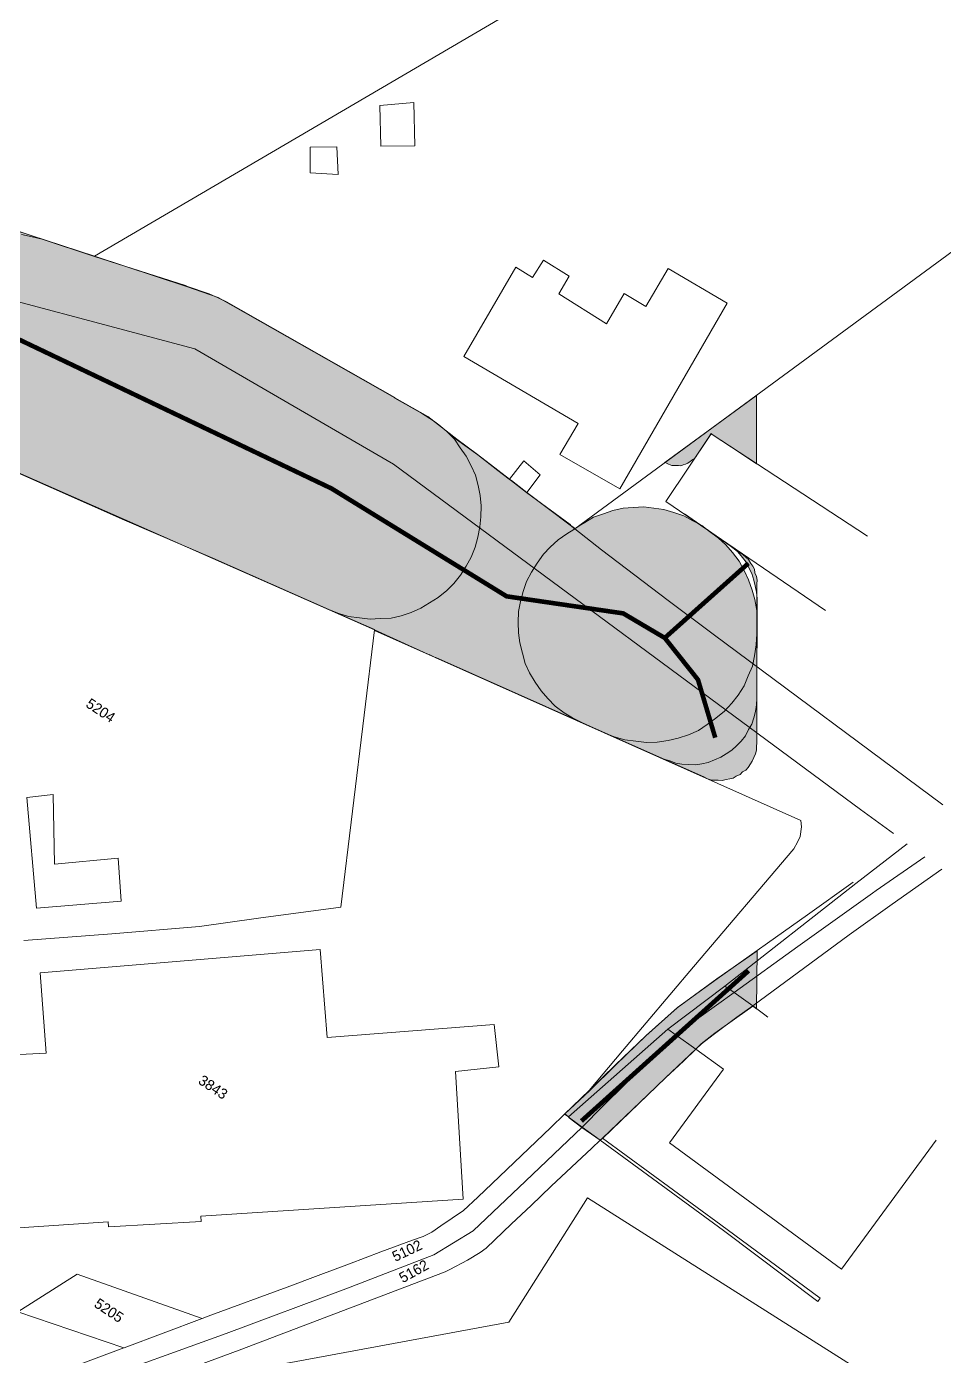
# Model space of a CAD drawing. Header units: metres. Extents: x -334141 to -333355, y -28168 to -27441.
# Drawn here: x -333566.8 to -333456.6, y -27786.1 to -27626.3 of the extents above; entities that cross this region are included whole.
import ezdxf

# ---------------------------------------------------------------- set-up
doc = ezdxf.new("R2010")
doc.units = ezdxf.units.M
for name, color, linetype, lineweight, true_color in [('EB-12-STREET-16-26M', 7, 'CONTINUOUS', 18, 0x4a5a46), ('EB-12-STREET-9-16M', 7, 'CONTINUOUS', 18, 0x84917d), ('EB-12-STREET-OVER-26M', 7, 'CONTINUOUS', 18, 0x2b3529), ('EB-12-STREET-UNDER-9M', 7, 'CONTINUOUS', 18, 0xb7c0b2), ('EB-12-STREET-VOID', 7, 'CONTINUOUS', 18, 0xe5e8e1), ('EB-BASE-ENCROACHED', 7, 'CONTINUOUS', 18, 0x725d47), ('EB-BASE-PARCEL-NUMBERS', 7, 'CONTINUOUS', 9, 0x8a8d90), ('EB-BASE-PARCELS', 7, 'CONTINUOUS', 18, 0x8a8d90), ('EB-BASE-SECTIONS', 7, 'CONTINUOUS', 9, 0xded8cf), ('EB-BASE-STRUCTURES', 7, 'CONTINUOUS', 18, 0x4e504d)]:
    doc.layers.add(name, color=color, linetype=linetype, lineweight=lineweight, true_color=true_color)
doc.styles.add('OD-INTER', font='Inter.ttf')

msp = doc.modelspace()

# ---------------------------------------------------------------- hatches: boundary and pattern name
at = {"layer": 'EB-12-STREET-VOID', "transparency": 33554630}
for points in [[(-333583.28, -27659.82), (-333582.02, -27655.65), (-333582.02, -27655.65), (-333581.81, -27654.99), (-333581.6, -27654.22), (-333581.3, -27653.56), (-333580.81, -27652.8), (-333580.42, -27652.15), (-333579.84, -27651.62), (-333579.27, -27651.08), (-333578.6, -27650.55), (-333577.94, -27650.13), (-333577.19, -27649.82), (-333576.44, -27649.52), (-333575.6, -27649.32), (-333574.85, -27649.24), (-333574.02, -27649.27), (-333573.19, -27649.3), (-333572.45, -27649.43), (-333571.63, -27649.57), (-333570.25, -27650.07), (-333558.63, -27653.92), (-333564.95, -27651.81), (-333566.14, -27651.54), (-333567.43, -27651.28), (-333568.72, -27651.23), (-333569.92, -27651.19), (-333571.23, -27651.37), (-333572.44, -27651.66), (-333573.66, -27652.06), (-333574.79, -27652.57), (-333575.92, -27653.2), (-333576.96, -27653.83), (-333577.92, -27654.68), (-333578.78, -27655.65), (-333579.56, -27656.62), (-333580.24, -27657.71), (-333580.84, -27658.8), (-333581.25, -27660), (-333581.66, -27661.21), (-333581.89, -27662.42), (-333582.03, -27663.64), (-333581.98, -27664.97), (-333581.84, -27666.2), (-333581.61, -27667.43), (-333581.19, -27668.66), (-333580.67, -27669.79), (-333580.16, -27670.92), (-333579.45, -27671.94), (-333579, -27672.4), (-333578.83, -27672.63), (-333579.01, -27672.63), (-333580.02, -27672.26), (-333580.75, -27671.9), (-333581.38, -27671.43), (-333582.01, -27670.97), (-333582.64, -27670.39), (-333583.17, -27669.82), (-333583.61, -27669.13), (-333584.05, -27668.45), (-333584.4, -27667.77), (-333584.65, -27666.99), (-333584.8, -27666.21), (-333584.96, -27665.42), (-333584.93, -27664.54), (-333584.9, -27663.76), (-333584.78, -27662.99), (-333584.48, -27662.22), (-333584.17, -27661.45), (-333583.87, -27660.8), (-333583.38, -27660.04), (-333583.29, -27659.93), (-333583.28, -27659.82)], [(-333579, -27672.4), (-333579.45, -27671.94), (-333580.16, -27670.92), (-333580.67, -27669.79), (-333581.19, -27668.66), (-333581.61, -27667.43), (-333581.84, -27666.2), (-333581.98, -27664.97), (-333582.03, -27663.64), (-333581.89, -27662.42), (-333581.66, -27661.21), (-333581.25, -27660), (-333580.84, -27658.8), (-333580.24, -27657.71), (-333579.56, -27656.62), (-333578.78, -27655.65), (-333577.92, -27654.68), (-333576.96, -27653.83), (-333575.92, -27653.2), (-333574.79, -27652.57), (-333573.66, -27652.06), (-333572.44, -27651.66), (-333571.23, -27651.37), (-333569.92, -27651.19), (-333568.72, -27651.23), (-333567.43, -27651.28), (-333566.14, -27651.54), (-333564.95, -27651.81), (-333558.63, -27653.92), (-333547.74, -27657.41), (-333547.47, -27657.53), (-333544.9, -27658.4), (-333543.81, -27658.88), (-333542.81, -27659.36), (-333522.57, -27670.84), (-333522.57, -27670.95), (-333519.4, -27672.73), (-333517.95, -27673.67), (-333517.32, -27674.14), (-333516.33, -27674.95), (-333515.43, -27675.87), (-333514.73, -27676.89), (-333514.02, -27677.92), (-333513.42, -27679.05), (-333512.9, -27680.18), (-333512.57, -27681.41), (-333512.34, -27682.64), (-333512.2, -27683.86), (-333512.24, -27685.19), (-333512.38, -27686.41), (-333512.61, -27687.62), (-333512.93, -27688.83), (-333513.43, -27690.04), (-333514.03, -27691.13), (-333514.71, -27692.21), (-333515.49, -27693.18), (-333516.35, -27694.04), (-333517.4, -27694.89), (-333518.44, -27695.52), (-333519.48, -27696.15), (-333520.61, -27696.67), (-333521.83, -27697.07), (-333523.04, -27697.36), (-333524.34, -27697.42), (-333525.55, -27697.49), (-333526.84, -27697.33), (-333528.13, -27697.18), (-333529.32, -27696.8), (-333530.5, -27696.32), (-333544.45, -27690.16), (-333555.03, -27685.57), (-333555.03, -27685.57), (-333568.15, -27679.78), (-333568.88, -27679.42), (-333569.89, -27679.16), (-333570.72, -27678.91), (-333570.72, -27678.91), (-333570.9, -27678.91), (-333572.09, -27678.53), (-333573.19, -27678.05), (-333574.28, -27677.46), (-333575.27, -27676.75), (-333576.26, -27675.94), (-333577.15, -27675.02), (-333577.95, -27674.11), (-333578.57, -27673.09), (-333578.83, -27672.63), (-333579, -27672.4)], [(-333482.14, -27676.82), (-333484.49, -27675.29), (-333484.49, -27675.29), (-333484.58, -27675.18), (-333484.68, -27675.29), (-333484.68, -27675.29), (-333484.87, -27675.61), (-333486.24, -27677.67), (-333486.44, -27678), (-333486.63, -27678.22), (-333486.82, -27678.32), (-333487.11, -27678.53), (-333487.39, -27678.74), (-333487.67, -27678.85), (-333487.95, -27678.95), (-333488.23, -27679.05), (-333488.51, -27679.04), (-333488.79, -27679.03), (-333489.07, -27679.02), (-333489.34, -27679.01), (-333489.71, -27678.88), (-333489.98, -27678.76), (-333490.16, -27678.65), (-333479.14, -27670.6), (-333479.15, -27678.81), (-333482.14, -27676.82), (-333482.14, -27676.82)], [(-333515.16, -27675.88), (-333512.63, -27677.74), (-333510.2, -27679.61), (-333508.84, -27680.65), (-333508.57, -27680.88), (-333506.77, -27682.28), (-333501.54, -27686.13), (-333501.45, -27686.24), (-333501.09, -27686.48), (-333501, -27686.59), (-333501.1, -27686.7), (-333501.95, -27687.22), (-333502.99, -27687.96), (-333503.95, -27688.82), (-333504.72, -27689.68), (-333505.5, -27690.76), (-333506.18, -27691.85), (-333506.78, -27692.94), (-333507.19, -27694.14), (-333507.51, -27695.35), (-333507.74, -27696.57), (-333507.79, -27697.9), (-333507.74, -27699.12), (-333507.59, -27700.34), (-333507.27, -27701.58), (-333506.94, -27702.81), (-333506.42, -27703.94), (-333505.72, -27705.07), (-333505.02, -27706.1), (-333504.22, -27707.01), (-333503.33, -27707.93), (-333502.24, -27708.75), (-333501.25, -27709.34), (-333500.06, -27709.94), (-333517.65, -27702.1), (-333517.75, -27702.1), (-333525.04, -27698.84), (-333525.03, -27698.73), (-333530.5, -27696.32), (-333529.32, -27696.8), (-333528.13, -27697.18), (-333526.84, -27697.33), (-333525.55, -27697.49), (-333524.34, -27697.42), (-333523.04, -27697.36), (-333521.83, -27697.07), (-333520.61, -27696.67), (-333519.48, -27696.15), (-333518.44, -27695.52), (-333517.4, -27694.89), (-333516.35, -27694.04), (-333515.49, -27693.18), (-333514.71, -27692.21), (-333514.03, -27691.13), (-333513.43, -27690.04), (-333512.93, -27688.83), (-333512.61, -27687.62), (-333512.38, -27686.41), (-333512.24, -27685.19), (-333512.2, -27683.86), (-333512.34, -27682.64), (-333512.57, -27681.41), (-333512.9, -27680.18), (-333513.42, -27679.05), (-333514.02, -27677.92), (-333514.73, -27676.89), (-333515.43, -27675.87), (-333516.33, -27674.95), (-333517.32, -27674.14), (-333515.16, -27675.88)], [(-333481.11, -27689.51), (-333480.74, -27689.75), (-333480.38, -27690.09), (-333480.12, -27690.32), (-333479.85, -27690.78), (-333479.59, -27691.12), (-333479.41, -27691.46), (-333479.34, -27691.91), (-333479.17, -27692.36), (-333479.09, -27692.8), (-333479.11, -27693.25), (-333479.13, -27712.34), (-333479.15, -27712.78), (-333479.16, -27713.23), (-333479.27, -27713.67), (-333479.47, -27714.1), (-333479.67, -27714.54), (-333479.87, -27714.87), (-333480.16, -27715.3), (-333480.45, -27715.62), (-333480.83, -27715.83), (-333481.12, -27716.15), (-333481.59, -27716.36), (-333481.97, -27716.57), (-333482.34, -27716.67), (-333482.81, -27716.76), (-333483.27, -27716.85), (-333483.74, -27716.84), (-333484.2, -27716.82), (-333484.57, -27716.81), (-333485.03, -27716.68), (-333485.48, -27716.44), (-333517.75, -27702.1), (-333517.75, -27702.1), (-333518.47, -27701.74), (-333517.75, -27702.1), (-333517.65, -27702.1), (-333490.4, -27714.27), (-333489.58, -27714.52), (-333488.85, -27714.77), (-333488.11, -27714.91), (-333487.28, -27714.94), (-333486.45, -27714.97), (-333485.7, -27714.88), (-333484.96, -27714.69), (-333484.2, -27714.38), (-333483.45, -27714.07), (-333482.79, -27713.65), (-333482.13, -27713.23), (-333481.55, -27712.7), (-333480.98, -27712.16), (-333480.49, -27711.51), (-333480.1, -27710.75), (-333479.7, -27710.1), (-333479.49, -27709.33), (-333479.28, -27708.56), (-333479.16, -27707.79), (-333479.13, -27707.01), (-333479.08, -27695.02), (-333479.14, -27694.24), (-333479.3, -27693.46), (-333479.46, -27692.79), (-333479.71, -27692), (-333480.06, -27691.33), (-333480.4, -27690.65), (-333480.85, -27690.08), (-333481.38, -27689.39), (-333482.01, -27688.93), (-333482.55, -27688.46), (-333487.79, -27684.84), (-333481.11, -27689.51)], [(-333501.1, -27686.7), (-333500.43, -27686.28), (-333500.43, -27686.28), (-333499.77, -27685.86), (-333498.73, -27685.23), (-333497.51, -27684.83), (-333496.39, -27684.42), (-333495.17, -27684.13), (-333493.97, -27684.06), (-333492.67, -27684), (-333491.47, -27684.15), (-333490.27, -27684.3), (-333489.08, -27684.68), (-333487.89, -27685.05), (-333486.8, -27685.65), (-333485.71, -27686.24), (-333484.81, -27686.94), (-333483.73, -27687.75), (-333482.83, -27688.56), (-333482.03, -27689.48), (-333481.23, -27690.51), (-333480.62, -27691.64), (-333480.11, -27692.77), (-333479.69, -27694), (-333479.36, -27695.12), (-333479.13, -27696.46), (-333479.08, -27697.69), (-333479.13, -27699.24), (-333479.18, -27700.57), (-333479.41, -27701.89), (-333479.64, -27703.11), (-333480.15, -27704.31), (-333480.65, -27705.51), (-333481.34, -27706.6), (-333482.11, -27707.57), (-333482.98, -27708.54), (-333484.03, -27709.39), (-333485.07, -27710.13), (-333486.12, -27710.87), (-333487.34, -27711.38), (-333488.56, -27711.78), (-333489.77, -27712.07), (-333491.07, -27712.25), (-333492.37, -27712.32), (-333493.66, -27712.16), (-333494.95, -27712), (-333496.23, -27711.62), (-333497.42, -27711.14), (-333500.06, -27709.94), (-333501.25, -27709.34), (-333502.24, -27708.75), (-333503.33, -27707.93), (-333504.22, -27707.01), (-333505.02, -27706.1), (-333505.72, -27705.07), (-333506.42, -27703.94), (-333506.94, -27702.81), (-333507.27, -27701.58), (-333507.59, -27700.34), (-333507.74, -27699.12), (-333507.79, -27697.9), (-333507.74, -27696.57), (-333507.51, -27695.35), (-333507.19, -27694.14), (-333506.78, -27692.94), (-333506.18, -27691.85), (-333505.5, -27690.76), (-333504.72, -27689.68), (-333503.95, -27688.82), (-333502.99, -27687.96), (-333501.95, -27687.22), (-333501.1, -27686.7)], [(-333479.13, -27707.01), (-333479.16, -27707.79), (-333479.28, -27708.56), (-333479.49, -27709.33), (-333479.7, -27710.1), (-333480.1, -27710.75), (-333480.49, -27711.51), (-333480.98, -27712.16), (-333481.55, -27712.7), (-333482.13, -27713.23), (-333482.79, -27713.65), (-333483.45, -27714.07), (-333484.2, -27714.38), (-333484.96, -27714.69), (-333485.7, -27714.88), (-333486.45, -27714.97), (-333487.28, -27714.94), (-333488.11, -27714.91), (-333488.85, -27714.77), (-333489.58, -27714.52), (-333490.4, -27714.27), (-333497.42, -27711.14), (-333496.23, -27711.62), (-333494.95, -27712), (-333493.66, -27712.16), (-333492.37, -27712.32), (-333491.07, -27712.25), (-333489.77, -27712.07), (-333488.56, -27711.78), (-333487.34, -27711.38), (-333486.12, -27710.87), (-333485.07, -27710.13), (-333484.03, -27709.39), (-333482.98, -27708.54), (-333482.11, -27707.57), (-333481.34, -27706.6), (-333480.65, -27705.51), (-333480.15, -27704.31), (-333479.64, -27703.11), (-333479.41, -27701.89), (-333479.18, -27700.57), (-333479.13, -27699.24), (-333479.13, -27707.01)], [(-333486.45, -27749.16), (-333486.45, -27749.16), (-333487.89, -27750.55), (-333490.09, -27752.58), (-333492.2, -27754.62), (-333497.66, -27759.86), (-333497.94, -27760.08), (-333500.11, -27758.56), (-333501.64, -27757.39), (-333501.73, -27757.28), (-333502.18, -27756.93), (-333499.22, -27754.15), (-333496.05, -27751.04), (-333492.41, -27747.5), (-333488.68, -27744.19), (-333483.93, -27740.7), (-333479.09, -27737.32), (-333479.15, -27744.31), (-333479.6, -27743.96), (-333481.5, -27745.34), (-333484.16, -27747.24), (-333485.78, -27748.52), (-333486.45, -27749.16), (-333486.45, -27749.16)]]:
    msp.add_hatch(color=256, dxfattribs=at).paths.add_polyline_path(points)

# ---------------------------------------------------------------- linework, layer by layer
at = {"layer": 'EB-12-STREET-16-26M', "const_width": 0.55}
msp.add_lwpolyline([(-333484.11, -27711.72), (-333486.18, -27704.76), (-333490.17, -27699.74)], dxfattribs=at)
at = {"layer": 'EB-12-STREET-9-16M', "const_width": 0.55}
msp.add_lwpolyline([(-333490.17, -27699.74), (-333480.13, -27690.77)], dxfattribs=at)
at = {"layer": 'EB-12-STREET-OVER-26M', "const_width": 0.55}
msp.add_lwpolyline([(-333490.17, -27699.74), (-333495.16, -27696.79), (-333509.16, -27694.74), (-333530.18, -27681.79), (-333572.15, -27661.77)], dxfattribs=at)
at = {"layer": 'EB-12-STREET-UNDER-9M', "const_width": 0.55}
msp.add_lwpolyline([(-333500.18, -27757.78), (-333480.1, -27739.72)], dxfattribs=at)
at = {"layer": 'EB-12-STREET-VOID'}
for points in [[(-333570.25, -27650.07), (-333558.63, -27653.92), (-333564.95, -27651.81), (-333566.14, -27651.54), (-333567.43, -27651.28)], [(-333567.43, -27651.28), (-333566.14, -27651.54), (-333564.95, -27651.81), (-333558.63, -27653.92), (-333547.74, -27657.41), (-333547.47, -27657.53), (-333544.9, -27658.4), (-333543.81, -27658.88), (-333542.81, -27659.36), (-333522.57, -27670.84), (-333522.57, -27670.95), (-333519.4, -27672.73), (-333517.95, -27673.67), (-333517.32, -27674.14), (-333516.33, -27674.95), (-333515.43, -27675.87), (-333514.73, -27676.89), (-333514.02, -27677.92), (-333513.42, -27679.05), (-333512.9, -27680.18), (-333512.57, -27681.41), (-333512.34, -27682.64), (-333512.2, -27683.86), (-333512.24, -27685.19), (-333512.38, -27686.41), (-333512.61, -27687.62), (-333512.93, -27688.83), (-333513.43, -27690.04), (-333514.03, -27691.13), (-333514.71, -27692.21), (-333515.49, -27693.18), (-333516.35, -27694.04), (-333517.4, -27694.89), (-333518.44, -27695.52), (-333519.48, -27696.15), (-333520.61, -27696.67), (-333521.83, -27697.07), (-333523.04, -27697.36), (-333524.34, -27697.42), (-333525.55, -27697.49), (-333526.84, -27697.33), (-333528.13, -27697.18), (-333529.32, -27696.8), (-333530.5, -27696.32), (-333544.45, -27690.16), (-333555.03, -27685.57), (-333555.03, -27685.57), (-333568.15, -27679.78)]]:
    msp.add_lwpolyline(points, dxfattribs=at)
for points in [[(-333482.14, -27676.82), (-333484.49, -27675.29), (-333484.49, -27675.29), (-333484.58, -27675.18), (-333484.68, -27675.29), (-333484.68, -27675.29), (-333484.87, -27675.61), (-333486.24, -27677.67), (-333486.44, -27678), (-333486.63, -27678.22), (-333486.82, -27678.32), (-333487.11, -27678.53), (-333487.39, -27678.74), (-333487.67, -27678.85), (-333487.95, -27678.95), (-333488.23, -27679.05), (-333488.51, -27679.04), (-333488.79, -27679.03), (-333489.07, -27679.02), (-333489.34, -27679.01), (-333489.71, -27678.88), (-333489.98, -27678.76), (-333490.16, -27678.65), (-333479.14, -27670.6), (-333479.15, -27678.81), (-333482.14, -27676.82), (-333482.14, -27676.82)], [(-333515.16, -27675.88), (-333512.63, -27677.74), (-333510.2, -27679.61), (-333508.84, -27680.65), (-333508.57, -27680.88), (-333506.77, -27682.28), (-333501.54, -27686.13), (-333501.45, -27686.24), (-333501.09, -27686.48), (-333501, -27686.59), (-333501.1, -27686.7), (-333501.95, -27687.22), (-333502.99, -27687.96), (-333503.95, -27688.82), (-333504.72, -27689.68), (-333505.5, -27690.76), (-333506.18, -27691.85), (-333506.78, -27692.94), (-333507.19, -27694.14), (-333507.51, -27695.35), (-333507.74, -27696.57), (-333507.79, -27697.9), (-333507.74, -27699.12), (-333507.59, -27700.34), (-333507.27, -27701.58), (-333506.94, -27702.81), (-333506.42, -27703.94), (-333505.72, -27705.07), (-333505.02, -27706.1), (-333504.22, -27707.01), (-333503.33, -27707.93), (-333502.24, -27708.75), (-333501.25, -27709.34), (-333500.06, -27709.94), (-333517.65, -27702.1), (-333517.75, -27702.1), (-333525.04, -27698.84), (-333525.03, -27698.73), (-333530.5, -27696.32), (-333529.32, -27696.8), (-333528.13, -27697.18), (-333526.84, -27697.33), (-333525.55, -27697.49), (-333524.34, -27697.42), (-333523.04, -27697.36), (-333521.83, -27697.07), (-333520.61, -27696.67), (-333519.48, -27696.15), (-333518.44, -27695.52), (-333517.4, -27694.89), (-333516.35, -27694.04), (-333515.49, -27693.18), (-333514.71, -27692.21), (-333514.03, -27691.13), (-333513.43, -27690.04), (-333512.93, -27688.83), (-333512.61, -27687.62), (-333512.38, -27686.41), (-333512.24, -27685.19), (-333512.2, -27683.86), (-333512.34, -27682.64), (-333512.57, -27681.41), (-333512.9, -27680.18), (-333513.42, -27679.05), (-333514.02, -27677.92), (-333514.73, -27676.89), (-333515.43, -27675.87), (-333516.33, -27674.95), (-333517.32, -27674.14), (-333515.16, -27675.88)], [(-333481.11, -27689.51), (-333480.74, -27689.75), (-333480.38, -27690.09), (-333480.12, -27690.32), (-333479.85, -27690.78), (-333479.59, -27691.12), (-333479.41, -27691.46), (-333479.34, -27691.91), (-333479.17, -27692.36), (-333479.09, -27692.8), (-333479.11, -27693.25), (-333479.13, -27712.34), (-333479.15, -27712.78), (-333479.16, -27713.23), (-333479.27, -27713.67), (-333479.47, -27714.1), (-333479.67, -27714.54), (-333479.87, -27714.87), (-333480.16, -27715.3), (-333480.45, -27715.62), (-333480.83, -27715.83), (-333481.12, -27716.15), (-333481.59, -27716.36), (-333481.97, -27716.57), (-333482.34, -27716.67), (-333482.81, -27716.76), (-333483.27, -27716.85), (-333483.74, -27716.84), (-333484.2, -27716.82), (-333484.57, -27716.81), (-333485.03, -27716.68), (-333485.48, -27716.44), (-333517.75, -27702.1), (-333517.75, -27702.1), (-333518.47, -27701.74), (-333517.75, -27702.1), (-333517.65, -27702.1), (-333490.4, -27714.27), (-333489.58, -27714.52), (-333488.85, -27714.77), (-333488.11, -27714.91), (-333487.28, -27714.94), (-333486.45, -27714.97), (-333485.7, -27714.88), (-333484.96, -27714.69), (-333484.2, -27714.38), (-333483.45, -27714.07), (-333482.79, -27713.65), (-333482.13, -27713.23), (-333481.55, -27712.7), (-333480.98, -27712.16), (-333480.49, -27711.51), (-333480.1, -27710.75), (-333479.7, -27710.1), (-333479.49, -27709.33), (-333479.28, -27708.56), (-333479.16, -27707.79), (-333479.13, -27707.01), (-333479.08, -27695.02), (-333479.14, -27694.24), (-333479.3, -27693.46), (-333479.46, -27692.79), (-333479.71, -27692), (-333480.06, -27691.33), (-333480.4, -27690.65), (-333480.85, -27690.08), (-333481.38, -27689.39), (-333482.01, -27688.93), (-333482.55, -27688.46), (-333487.79, -27684.84), (-333481.11, -27689.51)], [(-333501.1, -27686.7), (-333500.43, -27686.28), (-333500.43, -27686.28), (-333499.77, -27685.86), (-333498.73, -27685.23), (-333497.51, -27684.83), (-333496.39, -27684.42), (-333495.17, -27684.13), (-333493.97, -27684.06), (-333492.67, -27684), (-333491.47, -27684.15), (-333490.27, -27684.3), (-333489.08, -27684.68), (-333487.89, -27685.05), (-333486.8, -27685.65), (-333485.71, -27686.24), (-333484.81, -27686.94), (-333483.73, -27687.75), (-333482.83, -27688.56), (-333482.03, -27689.48), (-333481.23, -27690.51), (-333480.62, -27691.64), (-333480.11, -27692.77), (-333479.69, -27694), (-333479.36, -27695.12), (-333479.13, -27696.46), (-333479.08, -27697.69), (-333479.13, -27699.24), (-333479.18, -27700.57), (-333479.41, -27701.89), (-333479.64, -27703.11), (-333480.15, -27704.31), (-333480.65, -27705.51), (-333481.34, -27706.6), (-333482.11, -27707.57), (-333482.98, -27708.54), (-333484.03, -27709.39), (-333485.07, -27710.13), (-333486.12, -27710.87), (-333487.34, -27711.38), (-333488.56, -27711.78), (-333489.77, -27712.07), (-333491.07, -27712.25), (-333492.37, -27712.32), (-333493.66, -27712.16), (-333494.95, -27712), (-333496.23, -27711.62), (-333497.42, -27711.14), (-333500.06, -27709.94), (-333501.25, -27709.34), (-333502.24, -27708.75), (-333503.33, -27707.93), (-333504.22, -27707.01), (-333505.02, -27706.1), (-333505.72, -27705.07), (-333506.42, -27703.94), (-333506.94, -27702.81), (-333507.27, -27701.58), (-333507.59, -27700.34), (-333507.74, -27699.12), (-333507.79, -27697.9), (-333507.74, -27696.57), (-333507.51, -27695.35), (-333507.19, -27694.14), (-333506.78, -27692.94), (-333506.18, -27691.85), (-333505.5, -27690.76), (-333504.72, -27689.68), (-333503.95, -27688.82), (-333502.99, -27687.96), (-333501.95, -27687.22), (-333501.1, -27686.7)], [(-333479.13, -27707.01), (-333479.16, -27707.79), (-333479.28, -27708.56), (-333479.49, -27709.33), (-333479.7, -27710.1), (-333480.1, -27710.75), (-333480.49, -27711.51), (-333480.98, -27712.16), (-333481.55, -27712.7), (-333482.13, -27713.23), (-333482.79, -27713.65), (-333483.45, -27714.07), (-333484.2, -27714.38), (-333484.96, -27714.69), (-333485.7, -27714.88), (-333486.45, -27714.97), (-333487.28, -27714.94), (-333488.11, -27714.91), (-333488.85, -27714.77), (-333489.58, -27714.52), (-333490.4, -27714.27), (-333497.42, -27711.14), (-333496.23, -27711.62), (-333494.95, -27712), (-333493.66, -27712.16), (-333492.37, -27712.32), (-333491.07, -27712.25), (-333489.77, -27712.07), (-333488.56, -27711.78), (-333487.34, -27711.38), (-333486.12, -27710.87), (-333485.07, -27710.13), (-333484.03, -27709.39), (-333482.98, -27708.54), (-333482.11, -27707.57), (-333481.34, -27706.6), (-333480.65, -27705.51), (-333480.15, -27704.31), (-333479.64, -27703.11), (-333479.41, -27701.89), (-333479.18, -27700.57), (-333479.13, -27699.24), (-333479.13, -27707.01)], [(-333486.45, -27749.16), (-333486.45, -27749.16), (-333487.89, -27750.55), (-333490.09, -27752.58), (-333492.2, -27754.62), (-333497.66, -27759.86), (-333497.94, -27760.08), (-333500.11, -27758.56), (-333501.64, -27757.39), (-333501.73, -27757.28), (-333502.18, -27756.93), (-333499.22, -27754.15), (-333496.05, -27751.04), (-333492.41, -27747.5), (-333488.68, -27744.19), (-333483.93, -27740.7), (-333479.09, -27737.32), (-333479.15, -27744.31), (-333479.6, -27743.96), (-333481.5, -27745.34), (-333484.16, -27747.24), (-333485.78, -27748.52), (-333486.45, -27749.16), (-333486.45, -27749.16)]]:
    msp.add_lwpolyline(points, close=True, dxfattribs=at)
at = {"layer": 'EB-BASE-ENCROACHED'}
for points in [[(-333489.82, -27746.74), (-333501.74, -27757.29)], [(-333471.5, -27779.06), (-333471.8, -27779.46), (-333483.13, -27770.91), (-333497.92, -27760.07)]]:
    msp.add_lwpolyline(points, dxfattribs=at)
at = {"layer": 'EB-BASE-PARCELS'}
for points in [[(-333388.8, -27554.32), (-333558.66, -27653.88)], [(-333358.8, -27582.07), (-333500.96, -27686.65)], [(-333673.51, -27621.22), (-333664.37, -27624.65), (-333581.38, -27646.51), (-333577.75, -27647.61), (-333573.98, -27648.85), (-333570.21, -27650.1), (-333558.66, -27653.88)], [(-333558.66, -27653.88), (-333547.59, -27657.5), (-333543.81, -27658.82), (-333522.58, -27670.89), (-333518.64, -27673.15), (-333515.12, -27675.84), (-333512.67, -27677.71), (-333510.21, -27679.59), (-333508.83, -27680.65)], [(-333525.02, -27698.78), (-333544.46, -27690.19), (-333555.06, -27685.52), (-333568.22, -27679.72), (-333568.55, -27679.57), (-333570.15, -27679.08), (-333572.85, -27678.73), (-333575.28, -27678.73), (-333576.69, -27679.01)], [(-333508.83, -27680.65), (-333508.58, -27680.84), (-333506.72, -27682.25)], [(-333506.72, -27682.25), (-333501.53, -27686.21), (-333500.96, -27686.65)], [(-333456.79, -27719.78), (-333484.37, -27699.29), (-333489.76, -27695.24), (-333497.77, -27689.16), (-333500.96, -27686.65)], [(-333567.13, -27736.09), (-333556.55, -27735.27), (-333546.06, -27734.41), (-333538.97, -27733.4), (-333529.07, -27732.07), (-333526.25, -27709.01), (-333525.02, -27698.78)], [(-333473.82, -27721.66), (-333517.73, -27702.09), (-333525.02, -27698.78)], [(-333499.26, -27754.12), (-333495.26, -27749.33), (-333486.71, -27739.27), (-333474.68, -27725.07), (-333474.22, -27724.28), (-333473.93, -27723.58), (-333473.74, -27722.42), (-333473.82, -27721.66)], [(-333481.85, -27742.33), (-333474.2, -27736.82), (-333465.21, -27730.4), (-333464.77, -27730.1), (-333458.93, -27726.05)], [(-333479.58, -27743.95), (-333468.04, -27735.42), (-333462.88, -27731.74), (-333456.91, -27727.53)], [(-333499.26, -27754.12), (-333496.09, -27751.04), (-333492.44, -27747.54), (-333488.63, -27744.14), (-333483.88, -27740.69), (-333473.03, -27732.99), (-333467.55, -27729.07)], [(-333488.8, -27747.48), (-333488.21, -27746.89), (-333481.85, -27742.33)], [(-333486.44, -27749.16), (-333485.77, -27748.52), (-333484.21, -27747.29), (-333481.51, -27745.3), (-333479.58, -27743.95)], [(-333477.78, -27745.28), (-333478.17, -27745), (-333479.58, -27743.95)], [(-333500.09, -27758.53), (-333497.62, -27755.98), (-333492.17, -27750.63), (-333488.8, -27747.48)], [(-333497.66, -27759.82), (-333492.22, -27754.64), (-333490.07, -27752.6), (-333487.92, -27750.56), (-333486.44, -27749.16)], [(-333502.22, -27756.94), (-333499.26, -27754.12)], [(-333545.71, -27781.49), (-333544.7, -27781.12), (-333535.53, -27777.73), (-333531.81, -27776.33), (-333528.04, -27774.92), (-333524.25, -27773.49), (-333520.46, -27772.1), (-333519.2, -27771.66), (-333518.15, -27771.12), (-333517.07, -27770.38), (-333514.34, -27768.52), (-333512.61, -27766.94), (-333510.91, -27765.3), (-333503.87, -27758.54), (-333502.22, -27756.94)], [(-333501.74, -27757.29), (-333502.22, -27756.94)], [(-333500.09, -27758.53), (-333501.6, -27757.4), (-333501.74, -27757.29)], [(-333562.8, -27790.6), (-333559.68, -27789.4), (-333542.85, -27783.3), (-333528.45, -27777.94), (-333517.9, -27773.86), (-333513.17, -27770.96), (-333506.89, -27765.01), (-333500.09, -27758.53)], [(-333497.92, -27760.07), (-333500.09, -27758.53)], [(-333561.01, -27792.68), (-333554.45, -27790.21), (-333550.05, -27788.56), (-333541.28, -27785.3), (-333516.53, -27775.88), (-333515.97, -27775.62), (-333513.85, -27774.51), (-333512.33, -27773.57), (-333511.62, -27773.04), (-333508.56, -27770.11), (-333506.23, -27767.92), (-333503.8, -27765.62), (-333498.94, -27761.02), (-333497.92, -27760.07)], [(-333497.92, -27760.07), (-333497.66, -27759.82)], [(-333471.5, -27779.06), (-333473.36, -27777.69), (-333478.4, -27773.98), (-333483.44, -27770.25), (-333497.66, -27759.82)], [(-333567.87, -27780.69), (-333560.72, -27776.18), (-333545.71, -27781.49)], [(-333567.87, -27780.69), (-333555.12, -27785.02)], [(-333555.12, -27785.02), (-333555.09, -27785.01), (-333545.71, -27781.49)], [(-333564.34, -27788.48), (-333563.04, -27787.99), (-333555.12, -27785.02)]]:
    msp.add_lwpolyline(points, dxfattribs=at)
at = {"layer": 'EB-BASE-SECTIONS'}
msp.add_lwpolyline([(-333578.8, -27656.45), (-333546.62, -27664.99), (-333522.76, -27678.87), (-333466.68, -27720.36), (-333462.72, -27723.24)], dxfattribs=at)
at = {"layer": 'EB-BASE-STRUCTURES'}
for points in [[(-333524.27, -27640.67), (-333524.39, -27635.76), (-333520.31, -27635.42), (-333520.2, -27640.6)], [(-333532.77, -27640.76), (-333529.56, -27640.73)], [(-333529.56, -27640.73), (-333529.37, -27644.05), (-333532.74, -27643.88), (-333532.77, -27640.76)], [(-333520.2, -27640.6), (-333524.27, -27640.67)], [(-333495.04, -27658.37), (-333497.18, -27662.02), (-333502.9, -27658.41), (-333501.65, -27656.29), (-333504.75, -27654.34), (-333506.04, -27656.42), (-333508.04, -27655.2), (-333514.3, -27665.93), (-333500.58, -27673.96), (-333502.76, -27677.71), (-333495.57, -27681.84), (-333482.67, -27659.52), (-333489.76, -27655.35), (-333492.43, -27659.92)], [(-333492.43, -27659.92), (-333495.04, -27658.37)], [(-333470.88, -27696.46), (-333490.03, -27683.35), (-333484.59, -27675.22), (-333465.81, -27687.51)], [(-333506.72, -27682.25), (-333505.12, -27680.14), (-333507.11, -27678.45), (-333508.83, -27680.65)], [(-333566.79, -27718.9), (-333563.6, -27718.53)], [(-333563.6, -27718.53), (-333563.47, -27726.93), (-333555.82, -27726.18), (-333555.44, -27731.38), (-333565.61, -27732.19), (-333566.79, -27718.9)], [(-333482.97, -27741.57), (-333467.21, -27729.26), (-333461.08, -27724.48)], [(-333591.48, -27772.65), (-333591.51, -27772.21), (-333557.01, -27769.88), (-333556.98, -27770.49), (-333545.84, -27769.86), (-333545.87, -27769.19), (-333514.39, -27767.17), (-333515.3, -27751.82), (-333510.09, -27751.26), (-333510.64, -27746.2), (-333530.72, -27747.76), (-333531.55, -27737.18), (-333565.19, -27739.97), (-333564.44, -27749.61), (-333573.28, -27750.08), (-333573.73, -27744.88), (-333588.85, -27746.01), (-333588.46, -27751.09), (-333603.35, -27752.24), (-333602.09, -27769.04)], [(-333489.82, -27746.74), (-333482.97, -27741.57)], [(-333481.85, -27742.33), (-333482.97, -27741.57)], [(-333479.58, -27743.95), (-333481.85, -27742.33)], [(-333488.8, -27747.48), (-333489.82, -27746.74)], [(-333486.44, -27749.16), (-333488.8, -27747.48)], [(-333457.59, -27760.08), (-333468.95, -27775.56), (-333489.61, -27760.38), (-333483.12, -27751.54), (-333486.44, -27749.16)], [(-333507.52, -27854.32), (-333465.89, -27788.25), (-333499.44, -27767.01), (-333508.88, -27781.96), (-333535.5, -27786.87), (-333557.9, -27822.66)]]:
    msp.add_lwpolyline(points, dxfattribs=at)

# ---------------------------------------------------------------- texts
at = {"layer": 'EB-BASE-PARCEL-NUMBERS', "style": 'OD-INTER'}
for s, rotation, p in [('5204', 326.4553, (-333559.8, -27707.94)), ('3843', 326.4553, (-333546.3, -27753.2)), ('5102', 25.364, (-333522.53, -27774.71)), ('5162', 29.0778, (-333521.63, -27777.27)), ('5205', 326.4553, (-333558.8, -27780.02))]:
    msp.add_text(s, height=1.25, rotation=rotation, dxfattribs=at).set_placement(p)

doc.saveas('drawing.dxf')
